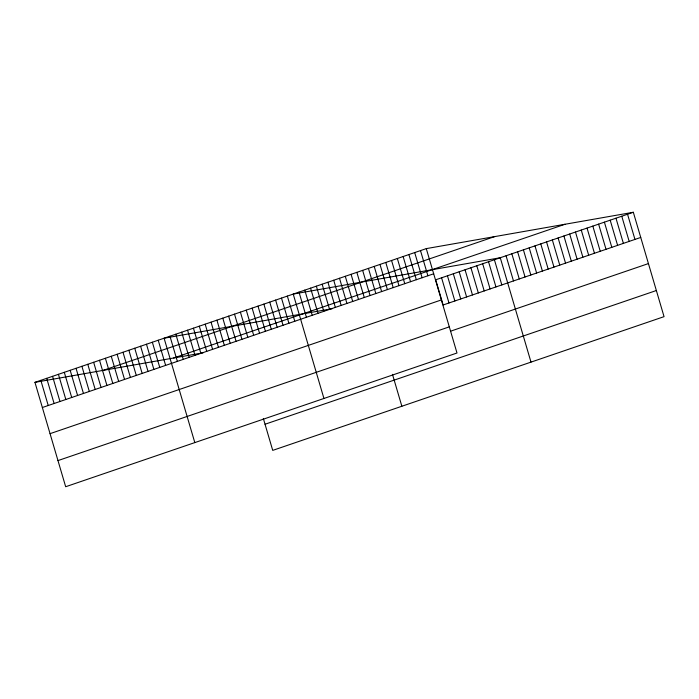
<?xml version="1.0" encoding="UTF-8"?>
<svg xmlns="http://www.w3.org/2000/svg" width="699" height="699" viewBox="0 0 699 699"><rect width="100%" height="100%" fill="white"/><g stroke="black" fill="none" stroke-linecap="round" stroke-linejoin="round"><path stroke-width="1.05" d="M426.276 248.617L456.997 353.004L65.671 486.731L34.95 382.344L426.276 248.617L633.329 212.269L664.05 316.656L272.724 450.383L263.34 418.474M103.277 370.348L494.604 236.62M173.675 357.993L565.002 224.265M42.359 407.517L433.686 273.79M633.329 212.269L435.704 279.801L443.122 304.982L640.738 237.45M50.057 433.66L441.375 299.932M57.982 460.589L449.3 326.861M450.811 331.116L648.427 263.584M265.035 424.249L656.361 290.522M332.235 308.696L164.09 338.211L194.811 442.598M34.95 382.344L203.094 352.829M627.545 214.243L634.954 239.425M621.761 216.218L629.17 241.4M615.968 218.202L623.386 243.383M610.183 220.176L617.601 245.358M604.399 222.151L611.817 247.332M598.615 224.126L606.024 249.307M592.831 226.109L600.24 251.291M587.046 228.084L594.456 253.265M581.262 230.058L588.672 255.24M575.478 232.033L582.887 257.215M569.694 234.016L577.103 259.198M563.91 235.991L571.319 261.173M558.125 237.966L565.535 263.147M552.341 239.94L559.75 265.122M546.557 241.924L553.966 267.105M540.773 243.899L548.182 269.08M534.988 245.873L542.398 271.055M529.204 247.848L536.614 273.029M523.411 249.831L530.829 275.013M517.627 251.806L525.045 276.987M511.843 253.781L519.261 278.962M506.059 255.755L513.468 280.937M531.004 362.126L500.274 257.739L293.222 294.078L323.943 398.474M494.403 259.74L501.821 284.921M488.54 261.749L495.949 286.931M482.668 263.75L490.078 288.932M476.797 265.76L484.206 290.941M470.925 267.761L478.334 292.942M465.053 269.77L472.472 294.952M459.191 271.78L466.6 296.961M453.319 273.781L460.728 298.962M447.447 275.79L454.857 300.972M441.576 277.791L448.985 302.973M420.492 250.592L427.902 275.773M414.699 252.566L422.117 277.748M408.915 254.541L416.333 279.722M403.131 256.524L410.549 281.697M397.347 258.499L404.756 283.68M391.562 260.474L398.972 285.655M385.778 262.448L393.188 287.63M379.994 264.432L387.403 289.604M374.21 266.406L381.619 291.588M368.425 268.381L375.835 293.563M362.641 270.356L370.051 295.537M392.471 374.349L401.864 406.259M356.857 272.339L364.266 297.512M351.073 274.314L358.482 299.495M345.289 276.288L352.698 301.47M339.504 278.263L346.914 303.445M333.72 280.247L341.129 305.419M327.936 282.221L335.345 307.403M322.143 284.196L329.561 309.377M316.359 286.171L323.777 311.352M310.574 288.154L317.993 313.327M304.79 290.129L312.2 315.31M299.006 292.103L306.415 317.285M287.35 296.088L294.768 321.269M281.487 298.089L288.897 323.27M275.616 300.098L283.025 325.28M269.744 302.108L277.154 327.281M263.873 304.109L271.282 329.29M258.001 306.118L265.419 331.3M252.138 308.119L259.547 333.301M246.266 310.129L253.676 335.31M240.395 312.13L247.804 337.311M234.523 314.139L241.933 339.321M228.652 316.149L236.07 341.33M222.789 318.15L230.198 343.331M216.917 320.159L224.327 345.341M211.046 322.16L218.455 347.342M205.174 324.17L212.583 349.351M199.302 326.171L206.721 351.352M193.44 328.181L200.849 353.362M187.568 330.19L194.977 355.372M181.696 332.191L189.106 357.372M175.825 334.201L183.234 359.382M169.953 336.202L177.371 361.383M158.219 340.221L165.628 365.394M152.347 342.222L159.756 367.403M146.475 344.231L153.885 369.413M140.604 346.232L148.022 371.414M134.741 348.242L142.15 373.423M128.869 350.243L136.279 375.424M122.998 352.252L130.407 377.434M117.126 354.262L124.536 379.435M111.255 356.263L118.673 381.444M105.392 358.272L112.801 383.454M99.52 360.273L106.93 385.455M93.649 362.283L101.058 387.464M87.777 364.284L95.186 389.465M81.905 366.293L89.323 391.475M76.042 368.303L83.452 393.476M70.171 370.304L77.58 395.485M64.299 372.314L71.709 397.495M58.428 374.315L65.837 399.496M52.556 376.324L59.974 401.506M46.693 378.325L54.103 403.506M40.822 380.335L48.231 405.516"/></g></svg>
